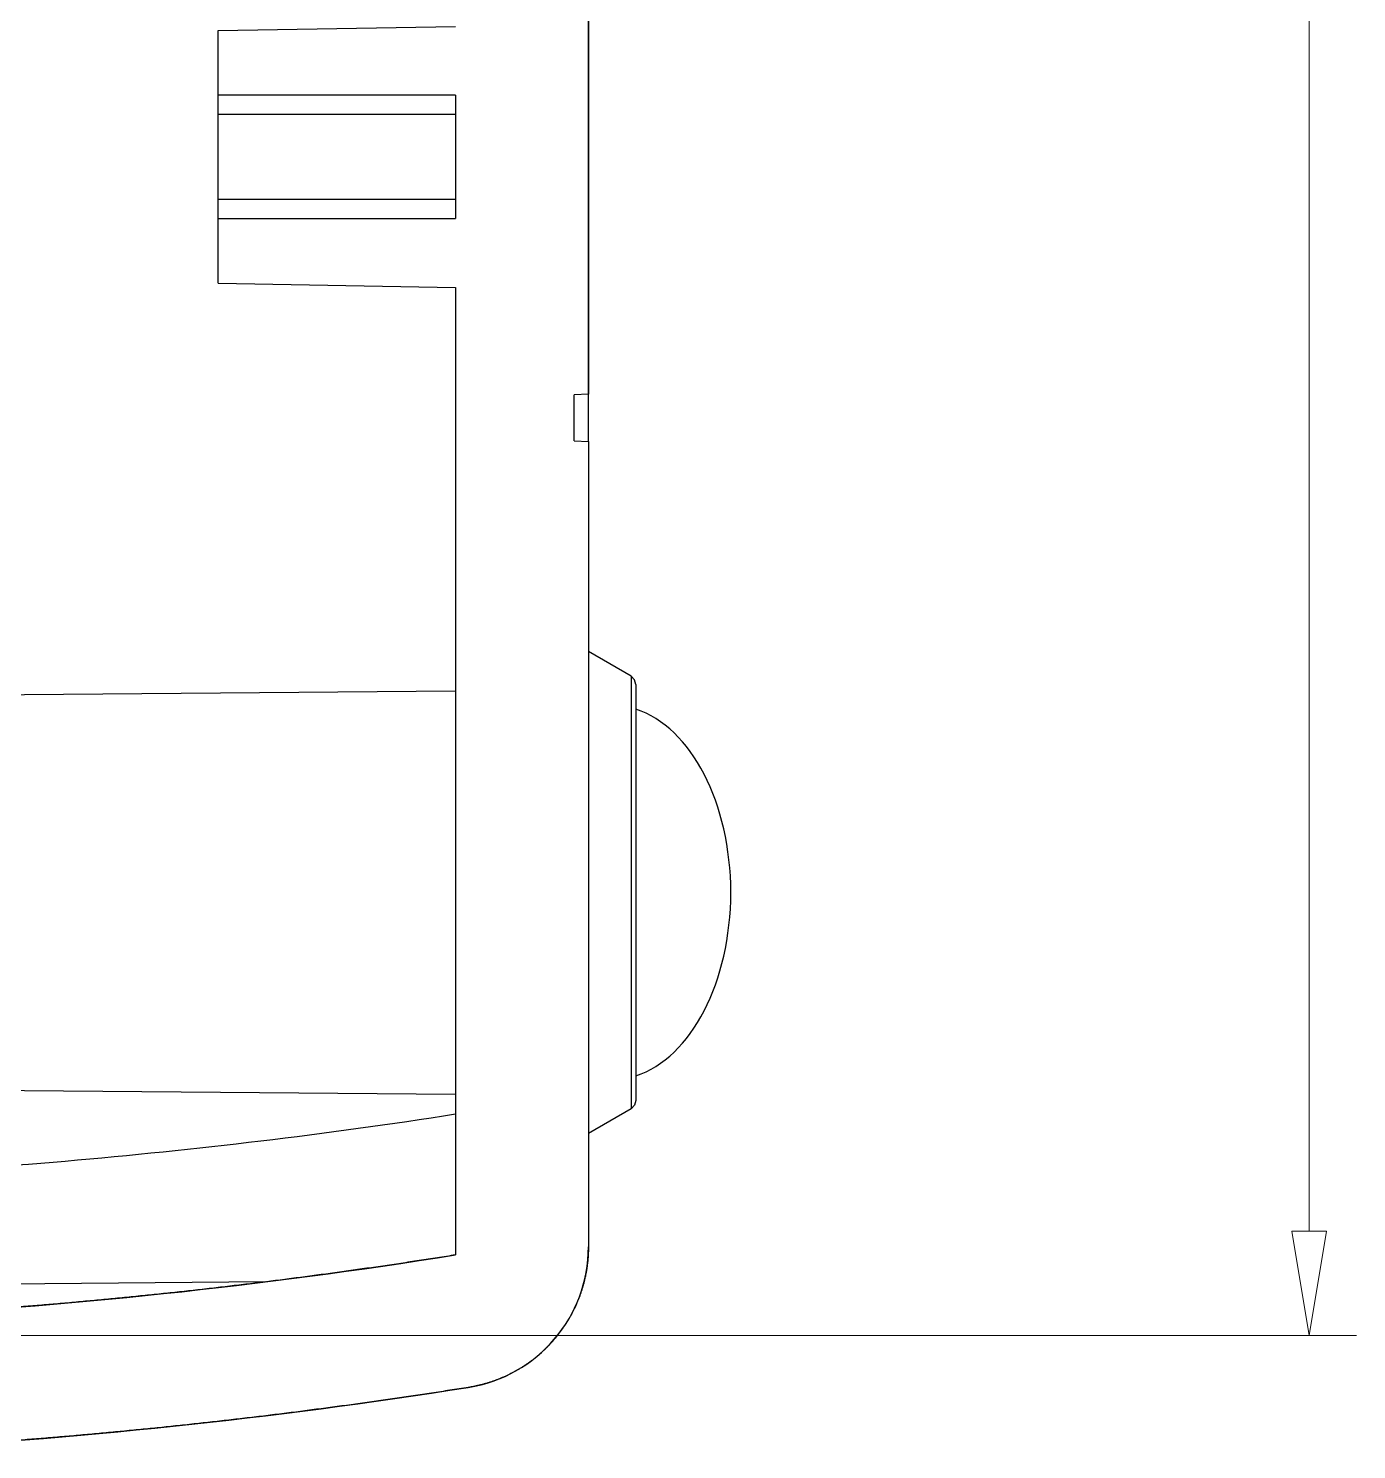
# Model space of a CAD drawing. Header units: inches. Extents: x -219 to 252, y -99 to 210.
# Drawn here: x -45.12 to -30.3, y 114.08 to 129.94 of the extents above; entities that cross this region are included whole.
import ezdxf

# ---------------------------------------------------------------- set-up
doc = ezdxf.new("R2010")
doc.units = ezdxf.units.IN
doc.header["$MEASUREMENT"] = 0
doc.layers.add('02___PRT_ALL_AXES', color=7, linetype='Continuous')

# ---------------------------------------------------------------- blocks, each defined once
blk = doc.blocks.new('block 72')
at = {"color": 3, "lineweight": 5, "true_color": 0x00ff00}
blk.add_lwpolyline([(-49.013, 115.356), (-30.302, 115.356)], dxfattribs=at)
blk = doc.blocks.new('block 74')
at = {"color": 3, "lineweight": 5, "true_color": 0x00ff00}
blk.add_lwpolyline([(-30.831, 116.52), (-30.831, 142.984)], dxfattribs=at)
blk = doc.blocks.new('block 80')
at = {"color": 3, "lineweight": 5, "true_color": 0x00ff00}
blk.add_lwpolyline([(-30.637, 116.52), (-30.831, 115.356)], dxfattribs=at)
blk = doc.blocks.new('block 81')
at = {"color": 3, "lineweight": 5, "true_color": 0x00ff00}
blk.add_lwpolyline([(-30.831, 115.356), (-31.026, 116.52)], dxfattribs=at)
blk = doc.blocks.new('block 82')
at = {"color": 3, "lineweight": 5, "true_color": 0x00ff00}
blk.add_lwpolyline([(-30.637, 116.52), (-31.026, 116.52)], dxfattribs=at)
blk = doc.blocks.new('block 79')
for name in ['block 81', 'block 82', 'block 80']:
    blk.add_blockref(name, (0, 0))
blk = doc.blocks.new('block 86')
at = {"lineweight": 0}
blk.add_lwpolyline([(-30.831, 115.356), (-30.831, 115.356)], dxfattribs=at)
blk = doc.blocks.new('block 70')
for name in ['block 74', 'block 79', 'block 72', 'block 86']:
    blk.add_blockref(name, (0, 0))
blk = doc.blocks.new('block 1107')
at = {"color": 7, "lineweight": 25, "true_color": 0xffffff}
blk.add_lwpolyline([(-38.872, 143.055), (-38.872, 125.86)], dxfattribs=at)
blk = doc.blocks.new('block 1108')
at = {"color": 7, "lineweight": 25, "true_color": 0xffffff}
blk.add_lwpolyline([(-38.872, 125.86), (-39.031, 125.851)], dxfattribs=at)
blk = doc.blocks.new('block 1109')
at = {"color": 7, "lineweight": 25, "true_color": 0xffffff}
blk.add_lwpolyline([(-39.031, 125.338), (-39.031, 125.851)], dxfattribs=at)
blk = doc.blocks.new('block 1110')
at = {"color": 7, "lineweight": 25, "true_color": 0xffffff}
blk.add_lwpolyline([(-39.031, 125.338), (-38.872, 125.33)], dxfattribs=at)
blk = doc.blocks.new('block 1111')
at = {"color": 7, "lineweight": 25, "true_color": 0xffffff}
blk.add_lwpolyline([(-38.872, 125.33), (-38.872, 116.347)], dxfattribs=at)
blk = doc.blocks.new('block 1112')
at = {"color": 7, "lineweight": 25, "true_color": 0xffffff}
blk.add_open_spline([(-38.872, 116.347), (-38.872, 116.341), (-38.872, 116.336), (-38.872, 116.331), (-38.872, 116.325), (-38.873, 116.32), (-38.873, 116.314), (-38.873, 116.309), (-38.873, 116.303), (-38.873, 116.298), (-38.873, 116.293), (-38.873, 116.287), (-38.874, 116.282), (-38.874, 116.276), (-38.874, 116.271), (-38.874, 116.265), (-38.875, 116.26), (-38.875, 116.254), (-38.875, 116.249), (-38.876, 116.243), (-38.876, 116.238), (-38.876, 116.232), (-38.877, 116.227), (-38.877, 116.221), (-38.878, 116.216), (-38.878, 116.21), (-38.879, 116.205), (-38.879, 116.199), (-38.88, 116.194), (-38.88, 116.188), (-38.881, 116.183), (-38.881, 116.177), (-38.882, 116.172), (-38.883, 116.166), (-38.883, 116.161), (-38.884, 116.155), (-38.885, 116.15), (-38.885, 116.144), (-38.886, 116.138), (-38.887, 116.133), (-38.888, 116.127), (-38.888, 116.122), (-38.889, 116.116), (-38.89, 116.111), (-38.891, 116.105), (-38.892, 116.099), (-38.893, 116.094), (-38.893, 116.088), (-38.894, 116.083), (-38.895, 116.077), (-38.896, 116.071), (-38.897, 116.066), (-38.898, 116.06), (-38.899, 116.055), (-38.9, 116.049), (-38.902, 116.043), (-38.903, 116.038), (-38.904, 116.032), (-38.905, 116.027), (-38.906, 116.021), (-38.907, 116.015), (-38.908, 116.01), (-38.91, 116.004), (-38.911, 115.999), (-38.912, 115.993), (-38.914, 115.987), (-38.915, 115.982), (-38.916, 115.976), (-38.918, 115.97), (-38.919, 115.965), (-38.92, 115.959), (-38.922, 115.954), (-38.923, 115.948), (-38.925, 115.942), (-38.926, 115.937), (-38.928, 115.931), (-38.929, 115.926), (-38.931, 115.92), (-38.932, 115.914), (-38.934, 115.909), (-38.935, 115.903), (-38.937, 115.898), (-38.939, 115.892), (-38.94, 115.886), (-38.942, 115.881), (-38.944, 115.875), (-38.946, 115.87), (-38.947, 115.864), (-38.949, 115.858), (-38.951, 115.853), (-38.953, 115.847), (-38.955, 115.842), (-38.957, 115.836), (-38.959, 115.831), (-38.96, 115.825), (-38.962, 115.819), (-38.964, 115.814), (-38.966, 115.808), (-38.968, 115.803), (-38.97, 115.797), (-38.972, 115.792), (-38.975, 115.786), (-38.977, 115.781), (-38.979, 115.775), (-38.981, 115.769), (-38.983, 115.764), (-38.985, 115.758), (-38.987, 115.753), (-38.99, 115.747), (-38.992, 115.742), (-38.994, 115.736), (-38.997, 115.731), (-38.999, 115.725), (-39.001, 115.72), (-39.004, 115.714), (-39.006, 115.709), (-39.008, 115.703), (-39.011, 115.698), (-39.013, 115.693), (-39.016, 115.687), (-39.018, 115.682), (-39.021, 115.676), (-39.023, 115.671), (-39.026, 115.665), (-39.028, 115.66), (-39.031, 115.655), (-39.034, 115.649), (-39.036, 115.644), (-39.039, 115.638), (-39.042, 115.633), (-39.044, 115.628), (-39.047, 115.622), (-39.05, 115.617), (-39.053, 115.612), (-39.055, 115.606), (-39.058, 115.601), (-39.061, 115.596), (-39.064, 115.59), (-39.067, 115.585), (-39.07, 115.58), (-39.073, 115.574), (-39.076, 115.569), (-39.079, 115.564), (-39.082, 115.559), (-39.085, 115.553), (-39.088, 115.548), (-39.091, 115.543), (-39.094, 115.538), (-39.097, 115.532), (-39.1, 115.527), (-39.103, 115.522), (-39.106, 115.517), (-39.11, 115.512), (-39.113, 115.506), (-39.116, 115.501), (-39.119, 115.496), (-39.122, 115.491), (-39.126, 115.486), (-39.129, 115.481), (-39.132, 115.476), (-39.136, 115.471), (-39.139, 115.466), (-39.142, 115.461), (-39.146, 115.456), (-39.149, 115.45), (-39.153, 115.445), (-39.156, 115.44), (-39.16, 115.435), (-39.163, 115.43), (-39.167, 115.425), (-39.17, 115.421), (-39.174, 115.416), (-39.177, 115.411), (-39.181, 115.406), (-39.185, 115.401), (-39.188, 115.396), (-39.192, 115.391), (-39.196, 115.386), (-39.199, 115.381), (-39.203, 115.376), (-39.207, 115.372), (-39.21, 115.367), (-39.214, 115.362), (-39.218, 115.357), (-39.222, 115.353), (-39.226, 115.348), (-39.23, 115.343), (-39.233, 115.338), (-39.237, 115.334), (-39.241, 115.329), (-39.245, 115.324), (-39.249, 115.32), (-39.253, 115.315), (-39.257, 115.31), (-39.261, 115.306), (-39.265, 115.301), (-39.269, 115.296), (-39.273, 115.292), (-39.277, 115.287), (-39.281, 115.283), (-39.285, 115.278), (-39.289, 115.274), (-39.294, 115.269), (-39.298, 115.265), (-39.302, 115.26), (-39.306, 115.256), (-39.31, 115.251), (-39.314, 115.247), (-39.319, 115.243), (-39.323, 115.238), (-39.327, 115.234), (-39.331, 115.23), (-39.336, 115.225), (-39.34, 115.221), (-39.344, 115.217), (-39.349, 115.212), (-39.353, 115.208), (-39.357, 115.204), (-39.362, 115.2), (-39.366, 115.195), (-39.371, 115.191), (-39.375, 115.187), (-39.38, 115.183), (-39.384, 115.179), (-39.389, 115.175), (-39.393, 115.171), (-39.398, 115.166), (-39.402, 115.162), (-39.407, 115.158), (-39.411, 115.154), (-39.416, 115.15), (-39.42, 115.146), (-39.425, 115.142), (-39.429, 115.138), (-39.434, 115.135), (-39.439, 115.131), (-39.443, 115.127), (-39.448, 115.123), (-39.453, 115.119), (-39.457, 115.115), (-39.462, 115.111), (-39.467, 115.108), (-39.472, 115.104), (-39.476, 115.1), (-39.481, 115.096), (-39.486, 115.093), (-39.491, 115.089), (-39.495, 115.085), (-39.5, 115.082), (-39.505, 115.078), (-39.51, 115.074), (-39.515, 115.071), (-39.52, 115.067), (-39.524, 115.064), (-39.529, 115.06), (-39.534, 115.056), (-39.539, 115.053), (-39.544, 115.049), (-39.549, 115.046), (-39.554, 115.043), (-39.559, 115.039), (-39.564, 115.036), (-39.569, 115.032), (-39.574, 115.029), (-39.579, 115.026), (-39.584, 115.022), (-39.589, 115.019), (-39.594, 115.016), (-39.599, 115.013), (-39.604, 115.009), (-39.609, 115.006), (-39.614, 115.003), (-39.619, 115), (-39.624, 114.997), (-39.629, 114.993), (-39.634, 114.99), (-39.639, 114.987), (-39.644, 114.984), (-39.649, 114.981), (-39.654, 114.978), (-39.659, 114.975), (-39.665, 114.972), (-39.67, 114.969), (-39.675, 114.966), (-39.68, 114.963), (-39.685, 114.96), (-39.69, 114.958), (-39.695, 114.955), (-39.701, 114.952), (-39.706, 114.949), (-39.711, 114.946), (-39.716, 114.943), (-39.721, 114.941), (-39.727, 114.938), (-39.732, 114.935), (-39.737, 114.933), (-39.742, 114.93), (-39.748, 114.927), (-39.753, 114.925), (-39.758, 114.922), (-39.763, 114.919), (-39.769, 114.917), (-39.774, 114.914), (-39.779, 114.912), (-39.784, 114.909), (-39.79, 114.907), (-39.795, 114.904), (-39.8, 114.902), (-39.806, 114.9), (-39.811, 114.897), (-39.816, 114.895), (-39.821, 114.892), (-39.827, 114.89), (-39.832, 114.888), (-39.837, 114.886), (-39.843, 114.883), (-39.848, 114.881), (-39.853, 114.879), (-39.859, 114.877), (-39.864, 114.874), (-39.869, 114.872), (-39.875, 114.87), (-39.88, 114.868), (-39.885, 114.866), (-39.891, 114.864), (-39.896, 114.862), (-39.902, 114.86), (-39.907, 114.858), (-39.912, 114.856), (-39.918, 114.854), (-39.923, 114.852), (-39.928, 114.85), (-39.934, 114.848), (-39.939, 114.846), (-39.945, 114.844), (-39.95, 114.843), (-39.955, 114.841), (-39.961, 114.839), (-39.966, 114.837), (-39.971, 114.835), (-39.977, 114.834), (-39.982, 114.832), (-39.988, 114.83), (-39.993, 114.829), (-39.998, 114.827), (-40.004, 114.825), (-40.009, 114.824), (-40.014, 114.822), (-40.02, 114.821), (-40.025, 114.819), (-40.031, 114.818), (-40.036, 114.816), (-40.041, 114.815), (-40.047, 114.813), (-40.052, 114.812), (-40.057, 114.81), (-40.063, 114.809), (-40.068, 114.807), (-40.074, 114.806), (-40.079, 114.805), (-40.084, 114.803), (-40.09, 114.802), (-40.095, 114.801), (-40.1, 114.8), (-40.106, 114.798), (-40.111, 114.797), (-40.117, 114.796), (-40.122, 114.795), (-40.127, 114.794), (-40.133, 114.792), (-40.138, 114.791), (-40.143, 114.79), (-40.149, 114.789), (-40.154, 114.788), (-40.159, 114.787), (-40.165, 114.786), (-40.17, 114.785), (-40.175, 114.784), (-40.181, 114.783), (-40.186, 114.782), (-40.191, 114.781), (-40.197, 114.78), (-40.202, 114.779), (-40.207, 114.778), (-40.213, 114.778)], degree=3, knots=[0, 0, 0, 0, 1, 1, 1, 2, 2, 2, 3, 3, 3, 4, 4, 4, 5, 5, 5, 6, 6, 6, 7, 7, 7, 8, 8, 8, 9, 9, 9, 10, 10, 10, 11, 11, 11, 12, 12, 12, 13, 13, 13, 14, 14, 14, 15, 15, 15, 16, 16, 16, 17, 17, 17, 18, 18, 18, 19, 19, 19, 20, 20, 20, 21, 21, 21, 22, 22, 22, 23, 23, 23, 24, 24, 24, 25, 25, 25, 26, 26, 26, 27, 27, 27, 28, 28, 28, 29, 29, 29, 30, 30, 30, 31, 31, 31, 32, 32, 32, 33, 33, 33, 34, 34, 34, 35, 35, 35, 36, 36, 36, 37, 37, 37, 38, 38, 38, 39, 39, 39, 40, 40, 40, 41, 41, 41, 42, 42, 42, 43, 43, 43, 44, 44, 44, 45, 45, 45, 46, 46, 46, 47, 47, 47, 48, 48, 48, 49, 49, 49, 50, 50, 50, 51, 51, 51, 52, 52, 52, 53, 53, 53, 54, 54, 54, 55, 55, 55, 56, 56, 56, 57, 57, 57, 58, 58, 58, 59, 59, 59, 60, 60, 60, 61, 61, 61, 62, 62, 62, 63, 63, 63, 64, 64, 64, 65, 65, 65, 66, 66, 66, 67, 67, 67, 68, 68, 68, 69, 69, 69, 70, 70, 70, 71, 71, 71, 72, 72, 72, 73, 73, 73, 74, 74, 74, 75, 75, 75, 76, 76, 76, 77, 77, 77, 78, 78, 78, 79, 79, 79, 80, 80, 80, 81, 81, 81, 82, 82, 82, 83, 83, 83, 84, 84, 84, 85, 85, 85, 86, 86, 86, 87, 87, 87, 88, 88, 88, 89, 89, 89, 90, 90, 90, 91, 91, 91, 92, 92, 92, 93, 93, 93, 94, 94, 94, 95, 95, 95, 96, 96, 96, 97, 97, 97, 98, 98, 98, 99, 99, 99, 100, 100, 100, 101, 101, 101, 102, 102, 102, 103, 103, 103, 104, 104, 104, 105, 105, 105, 106, 106, 106, 107, 107, 107, 108, 108, 108, 109, 109, 109, 110, 110, 110, 111, 111, 111, 112, 112, 112, 113, 113, 113, 114, 114, 114, 115, 115, 115, 116, 116, 116, 117, 117, 117, 118, 118, 118, 119, 119, 119, 120, 120, 120, 121, 121, 121, 122, 122, 122, 123, 123, 123, 124, 124, 124, 125, 125, 125, 126, 126, 126, 127, 127, 127, 128, 128, 128, 128], dxfattribs=at)
blk = doc.blocks.new('block 1113')
at = {"color": 7, "lineweight": 25, "true_color": 0xffffff}
blk.add_open_spline([(-40.213, 114.778), (-40.281, 114.767), (-40.349, 114.756), (-40.418, 114.746), (-40.486, 114.735), (-40.554, 114.724), (-40.623, 114.714), (-40.691, 114.704), (-40.759, 114.693), (-40.828, 114.683), (-40.896, 114.673), (-40.965, 114.663), (-41.033, 114.653), (-41.102, 114.643), (-41.17, 114.634), (-41.239, 114.624), (-41.307, 114.614), (-41.376, 114.605), (-41.444, 114.595), (-41.513, 114.586), (-41.581, 114.576), (-41.65, 114.567), (-41.718, 114.558), (-41.787, 114.549), (-41.856, 114.54), (-41.924, 114.531), (-41.993, 114.522), (-42.061, 114.513), (-42.13, 114.504), (-42.199, 114.495), (-42.267, 114.487), (-42.336, 114.478), (-42.405, 114.47), (-42.473, 114.461), (-42.542, 114.453), (-42.611, 114.445), (-42.68, 114.437), (-42.748, 114.429), (-42.817, 114.421), (-42.886, 114.413), (-42.954, 114.405), (-43.023, 114.397), (-43.092, 114.389), (-43.161, 114.382), (-43.23, 114.374), (-43.298, 114.367), (-43.367, 114.359), (-43.436, 114.352), (-43.505, 114.345), (-43.574, 114.337), (-43.642, 114.33), (-43.711, 114.323), (-43.78, 114.316), (-43.849, 114.309), (-43.918, 114.303), (-43.987, 114.296), (-44.056, 114.289), (-44.125, 114.283), (-44.193, 114.276), (-44.262, 114.27), (-44.331, 114.263), (-44.4, 114.257), (-44.469, 114.251), (-44.538, 114.245), (-44.607, 114.238), (-44.676, 114.232), (-44.745, 114.227), (-44.814, 114.221), (-44.883, 114.215), (-44.952, 114.209), (-45.021, 114.204), (-45.09, 114.198), (-45.159, 114.193), (-45.228, 114.187), (-45.297, 114.182), (-45.366, 114.177), (-45.435, 114.172), (-45.504, 114.166), (-45.573, 114.162), (-45.642, 114.157), (-45.711, 114.152), (-45.78, 114.147), (-45.849, 114.142), (-45.918, 114.138), (-45.987, 114.133), (-46.056, 114.129), (-46.125, 114.124), (-46.194, 114.12), (-46.263, 114.115), (-46.332, 114.111), (-46.401, 114.107), (-46.47, 114.103), (-46.539, 114.099), (-46.608, 114.095), (-46.677, 114.092), (-46.746, 114.088), (-46.815, 114.084)], degree=3, knots=[0, 0, 0, 0, 1, 1, 1, 2, 2, 2, 3, 3, 3, 4, 4, 4, 5, 5, 5, 6, 6, 6, 7, 7, 7, 8, 8, 8, 9, 9, 9, 10, 10, 10, 11, 11, 11, 12, 12, 12, 13, 13, 13, 14, 14, 14, 15, 15, 15, 16, 16, 16, 17, 17, 17, 18, 18, 18, 19, 19, 19, 20, 20, 20, 21, 21, 21, 22, 22, 22, 23, 23, 23, 24, 24, 24, 25, 25, 25, 26, 26, 26, 27, 27, 27, 28, 28, 28, 29, 29, 29, 30, 30, 30, 31, 31, 31, 32, 32, 32, 32], dxfattribs=at)
blk = doc.blocks.new('block 1119')
at = {"color": 7, "lineweight": 25, "true_color": 0xffffff}
blk.add_open_spline([(-40.355, 116.256), (-40.423, 116.245), (-40.49, 116.235), (-40.558, 116.224), (-40.626, 116.214), (-40.693, 116.203), (-40.761, 116.193), (-40.829, 116.182), (-40.896, 116.172), (-40.964, 116.162), (-41.032, 116.152), (-41.1, 116.142), (-41.167, 116.132), (-41.235, 116.122), (-41.303, 116.112), (-41.371, 116.103), (-41.439, 116.093), (-41.507, 116.083), (-41.574, 116.074), (-41.642, 116.064), (-41.71, 116.055), (-41.778, 116.046), (-41.846, 116.037), (-41.914, 116.028), (-41.982, 116.019), (-42.05, 116.009), (-42.118, 116.001), (-42.186, 115.992), (-42.253, 115.983), (-42.321, 115.974), (-42.389, 115.966), (-42.457, 115.957), (-42.525, 115.949), (-42.593, 115.94), (-42.661, 115.932), (-42.729, 115.924), (-42.798, 115.916), (-42.866, 115.908), (-42.934, 115.9), (-43.002, 115.892), (-43.07, 115.884), (-43.138, 115.876), (-43.206, 115.868), (-43.274, 115.861), (-43.342, 115.853), (-43.41, 115.846), (-43.478, 115.838), (-43.547, 115.831), (-43.615, 115.824), (-43.683, 115.817), (-43.751, 115.81), (-43.819, 115.803), (-43.887, 115.796), (-43.956, 115.789), (-44.024, 115.782), (-44.092, 115.775), (-44.16, 115.769), (-44.228, 115.762), (-44.297, 115.756), (-44.365, 115.749), (-44.433, 115.743), (-44.501, 115.737), (-44.57, 115.73), (-44.638, 115.724), (-44.706, 115.718), (-44.774, 115.712), (-44.843, 115.706), (-44.911, 115.7), (-44.979, 115.695), (-45.047, 115.689), (-45.116, 115.683), (-45.184, 115.678), (-45.252, 115.673), (-45.321, 115.667), (-45.389, 115.662), (-45.457, 115.657), (-45.526, 115.652), (-45.594, 115.646), (-45.662, 115.642), (-45.731, 115.637), (-45.799, 115.632), (-45.867, 115.627), (-45.936, 115.622), (-46.004, 115.618), (-46.072, 115.613), (-46.141, 115.609), (-46.209, 115.604), (-46.277, 115.6), (-46.346, 115.596), (-46.414, 115.592), (-46.482, 115.588), (-46.551, 115.584), (-46.619, 115.58), (-46.688, 115.576), (-46.756, 115.572), (-46.824, 115.568), (-46.893, 115.565)], degree=3, knots=[0, 0, 0, 0, 1, 1, 1, 2, 2, 2, 3, 3, 3, 4, 4, 4, 5, 5, 5, 6, 6, 6, 7, 7, 7, 8, 8, 8, 9, 9, 9, 10, 10, 10, 11, 11, 11, 12, 12, 12, 13, 13, 13, 14, 14, 14, 15, 15, 15, 16, 16, 16, 17, 17, 17, 18, 18, 18, 19, 19, 19, 20, 20, 20, 21, 21, 21, 22, 22, 22, 23, 23, 23, 24, 24, 24, 25, 25, 25, 26, 26, 26, 27, 27, 27, 28, 28, 28, 29, 29, 29, 30, 30, 30, 31, 31, 31, 32, 32, 32, 32], dxfattribs=at)
blk = doc.blocks.new('block 1120')
at = {"color": 7, "lineweight": 25, "true_color": 0xffffff}
blk.add_lwpolyline([(-40.355, 127.051), (-40.355, 116.256)], dxfattribs=at)
blk = doc.blocks.new('block 1121')
at = {"color": 7, "lineweight": 25, "true_color": 0xffffff}
blk.add_lwpolyline([(-43.003, 127.097), (-40.355, 127.051)], dxfattribs=at)
blk = doc.blocks.new('block 1122')
at = {"color": 7, "lineweight": 25, "true_color": 0xffffff}
blk.add_lwpolyline([(-43.003, 127.097), (-43.003, 127.819)], dxfattribs=at)
blk = doc.blocks.new('block 1123')
at = {"color": 7, "lineweight": 25, "true_color": 0xffffff}
blk.add_lwpolyline([(-43.003, 127.819), (-40.355, 127.819)], dxfattribs=at)
blk = doc.blocks.new('block 1124')
at = {"color": 7, "lineweight": 25, "true_color": 0xffffff}
blk.add_lwpolyline([(-40.355, 129.196), (-40.355, 127.819)], dxfattribs=at)
blk = doc.blocks.new('block 1125')
at = {"color": 7, "lineweight": 25, "true_color": 0xffffff}
blk.add_lwpolyline([(-40.355, 129.196), (-43.003, 129.196)], dxfattribs=at)
blk = doc.blocks.new('block 1126')
at = {"color": 7, "lineweight": 25, "true_color": 0xffffff}
blk.add_lwpolyline([(-43.003, 129.196), (-43.003, 129.917)], dxfattribs=at)
blk = doc.blocks.new('block 1127')
at = {"color": 7, "lineweight": 25, "true_color": 0xffffff}
blk.add_lwpolyline([(-43.003, 129.917), (-40.355, 129.963)], dxfattribs=at)
blk = doc.blocks.new('block 1727')
at = {"color": 7, "lineweight": 25, "true_color": 0xffffff}
blk.add_lwpolyline([(-42.473, 115.955), (-49.463, 115.894)], dxfattribs=at)
blk = doc.blocks.new('block 1733')
at = {"color": 7, "lineweight": 25, "true_color": 0xffffff}
blk.add_lwpolyline([(-48.668, 118.122), (-40.355, 118.049)], dxfattribs=at)
blk = doc.blocks.new('block 1735')
at = {"color": 7, "lineweight": 25, "true_color": 0xffffff}
blk.add_lwpolyline([(-48.668, 122.478), (-40.355, 122.55)], dxfattribs=at)
blk = doc.blocks.new('block 1738')
at = {"color": 7, "lineweight": 25, "true_color": 0xffffff}
blk.add_lwpolyline([(-38.872, 125.86), (-39.031, 125.851)], dxfattribs=at)
blk = doc.blocks.new('block 1745')
at = {"color": 7, "lineweight": 25, "true_color": 0xffffff}
blk.add_lwpolyline([(-43.003, 127.819), (-40.355, 127.819)], dxfattribs=at)
blk = doc.blocks.new('block 1746')
at = {"color": 7, "lineweight": 25, "true_color": 0xffffff}
blk.add_lwpolyline([(-40.355, 128.031), (-43.003, 128.031)], dxfattribs=at)
blk = doc.blocks.new('block 1747')
at = {"color": 7, "lineweight": 25, "true_color": 0xffffff}
blk.add_lwpolyline([(-43.003, 127.097), (-40.355, 127.051)], dxfattribs=at)
blk = doc.blocks.new('block 1748')
at = {"color": 7, "lineweight": 25, "true_color": 0xffffff}
blk.add_lwpolyline([(-39.031, 125.338), (-38.872, 125.33)], dxfattribs=at)
blk = doc.blocks.new('block 1751')
at = {"color": 7, "lineweight": 25, "true_color": 0xffffff}
blk.add_lwpolyline([(-43.003, 129.917), (-40.355, 129.963)], dxfattribs=at)
blk = doc.blocks.new('block 1753')
at = {"color": 7, "lineweight": 25, "true_color": 0xffffff}
blk.add_lwpolyline([(-43.003, 128.984), (-40.355, 128.984)], dxfattribs=at)
blk = doc.blocks.new('block 1754')
at = {"color": 7, "lineweight": 25, "true_color": 0xffffff}
blk.add_lwpolyline([(-40.355, 129.196), (-43.003, 129.196)], dxfattribs=at)
blk = doc.blocks.new('block 1758')
at = {"color": 7, "lineweight": 25, "true_color": 0xffffff}
blk.add_lwpolyline([(-38.396, 122.713), (-38.872, 122.988)], dxfattribs=at)
blk = doc.blocks.new('block 1770')
at = {"color": 7, "lineweight": 25, "true_color": 0xffffff}
blk.add_lwpolyline([(-38.357, 122.674), (-38.396, 122.713)], dxfattribs=at)
blk = doc.blocks.new('block 1836')
at = {"color": 7, "lineweight": 25, "true_color": 0xffffff}
blk.add_lwpolyline([(-38.343, 122.621), (-38.357, 122.674)], dxfattribs=at)
blk = doc.blocks.new('block 1837')
at = {"color": 7, "lineweight": 25, "true_color": 0xffffff}
blk.add_lwpolyline([(-43.003, 127.097), (-43.003, 129.917)], dxfattribs=at)
blk = doc.blocks.new('block 1846')
at = {"color": 7, "lineweight": 25, "true_color": 0xffffff}
blk.add_lwpolyline([(-40.355, 129.196), (-40.355, 127.819)], dxfattribs=at)
blk = doc.blocks.new('block 1847')
at = {"color": 7, "lineweight": 25, "true_color": 0xffffff}
blk.add_lwpolyline([(-40.355, 127.051), (-40.355, 116.256)], dxfattribs=at)
blk = doc.blocks.new('block 1849')
at = {"color": 7, "lineweight": 25, "true_color": 0xffffff}
blk.add_lwpolyline([(-39.031, 125.338), (-39.031, 125.851)], dxfattribs=at)
blk = doc.blocks.new('block 1854')
at = {"color": 7, "lineweight": 25, "true_color": 0xffffff}
blk.add_lwpolyline([(-38.872, 125.33), (-38.872, 116.347)], dxfattribs=at)
blk = doc.blocks.new('block 1855')
at = {"color": 7, "lineweight": 25, "true_color": 0xffffff}
blk.add_lwpolyline([(-38.872, 125.334), (-38.872, 179.337)], dxfattribs=at)
blk = doc.blocks.new('block 1857')
at = {"color": 7, "lineweight": 25, "true_color": 0xffffff}
blk.add_lwpolyline([(-38.396, 122.713), (-38.396, 117.886)], dxfattribs=at)
blk = doc.blocks.new('block 1859')
at = {"color": 7, "lineweight": 25, "true_color": 0xffffff}
blk.add_lwpolyline([(-38.343, 122.621), (-38.343, 117.978)], dxfattribs=at)
blk = doc.blocks.new('block 1869')
at = {"color": 7, "lineweight": 25, "true_color": 0xffffff}
blk.add_lwpolyline([(-38.343, 117.978), (-38.357, 117.925)], dxfattribs=at)
blk = doc.blocks.new('block 1891')
at = {"color": 7, "lineweight": 25, "true_color": 0xffffff}
blk.add_lwpolyline([(-38.357, 117.925), (-38.396, 117.886)], dxfattribs=at)
blk = doc.blocks.new('block 1892')
at = {"color": 7, "lineweight": 25, "true_color": 0xffffff}
blk.add_lwpolyline([(-38.396, 117.886), (-38.872, 117.611)], dxfattribs=at)
blk = doc.blocks.new('block 2575')
at = {"color": 7, "lineweight": 25, "true_color": 0xffffff}
blk.add_open_spline([(-46.815, 114.084), (-44.604, 114.2), (-42.4, 114.432), (-40.213, 114.778)], degree=3, dxfattribs=at)
blk = doc.blocks.new('block 2577')
at = {"color": 7, "lineweight": 25, "true_color": 0xffffff}
blk.add_open_spline([(-46.893, 115.565), (-44.703, 115.68), (-42.52, 115.91), (-40.355, 116.256)], degree=3, dxfattribs=at)
blk = doc.blocks.new('block 2580')
at = {"color": 7, "lineweight": 25, "true_color": 0xffffff}
blk.add_open_spline([(-40.213, 114.778), (-39.441, 114.9), (-38.872, 115.565), (-38.872, 116.347)], degree=3, dxfattribs=at)
blk = doc.blocks.new('block 2893')
at = {"color": 7, "lineweight": 25, "true_color": 0xffffff}
blk.add_open_spline([(-40.355, 117.825), (-41.078, 117.712), (-41.803, 117.612), (-42.529, 117.525), (-43.255, 117.438), (-43.982, 117.363), (-44.71, 117.3), (-45.437, 117.238), (-46.165, 117.188), (-46.893, 117.15)], degree=3, knots=[0, 0, 0, 0, 1, 1, 1, 2, 2, 2, 3, 3, 3, 3], dxfattribs=at)
blk = doc.blocks.new('block 4411')
at = {"layer": '02___PRT_ALL_AXES', "color": 7, "lineweight": 25, "true_color": 0xffffff}
blk.add_open_spline([(-38.343, 118.255), (-37.726, 118.453), (-37.284, 119.308), (-37.284, 120.3)], degree=3, dxfattribs=at)
blk = doc.blocks.new('block 4412')
at = {"layer": '02___PRT_ALL_AXES', "color": 7, "lineweight": 25, "true_color": 0xffffff}
blk.add_open_spline([(-37.284, 120.3), (-37.284, 121.291), (-37.726, 122.146), (-38.343, 122.344)], degree=3, dxfattribs=at)

msp = doc.modelspace()

# ---------------------------------------------------------------- block references
for name in ['block 70', 'block 1855', 'block 1107', 'block 1127', 'block 1751', 'block 1126', 'block 1837', 'block 1125', 'block 1754', 'block 1124', 'block 1846', 'block 1753', 'block 1746', 'block 1122', 'block 1123', 'block 1745', 'block 1121', 'block 1747', 'block 1120', 'block 1847', 'block 1108', 'block 1738', 'block 1109', 'block 1849', 'block 1110', 'block 1748', 'block 1111', 'block 1854', 'block 1758', 'block 1770', 'block 1857', 'block 1836', 'block 1859', 'block 1735', 'block 1733', 'block 1869', 'block 2893', 'block 1892', 'block 1891', 'block 1119', 'block 2577', 'block 1112', 'block 2580', 'block 1727', 'block 1113', 'block 2575']:
    msp.add_blockref(name, (0, 0))
at = {"layer": '02___PRT_ALL_AXES'}
for name in ['block 4412', 'block 4411']:
    msp.add_blockref(name, (0, 0), dxfattribs=at)

doc.saveas('drawing.dxf')
